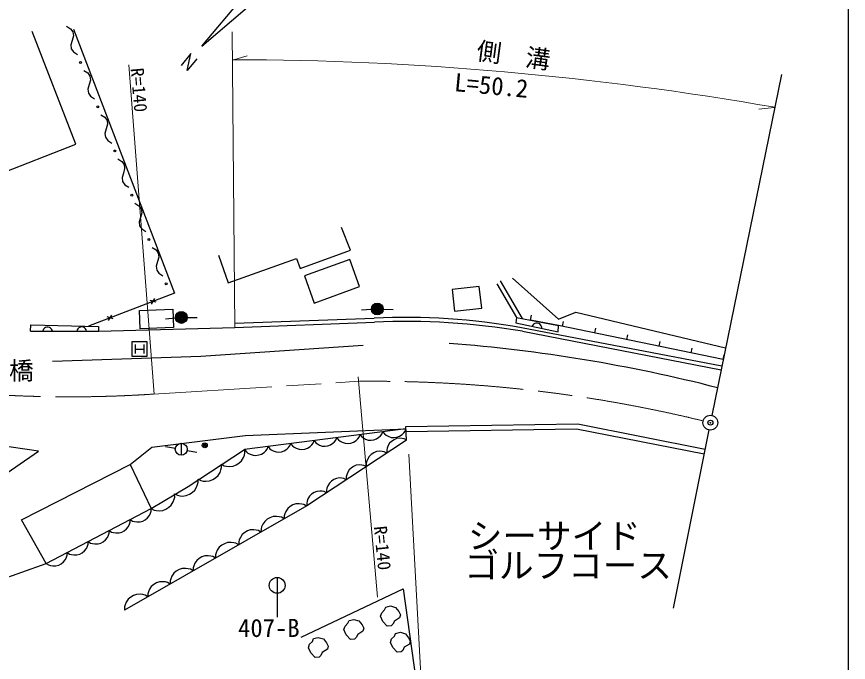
# Model space of a CAD drawing. Units: millimetres, scale not verified. Extents: x 40000 to 680000, y 20000 to 380000.
# Drawn here: x 494826 to 579000, y 253075 to 318415 of the extents above; entities that cross this region are included whole.
import ezdxf
from ezdxf.enums import TextEntityAlignment as Align

# ---------------------------------------------------------------- set-up
doc = ezdxf.new("R2010")
doc.units = ezdxf.units.MM
doc.header["$LTSCALE"] = 1000
doc.header["$PDMODE"] = 32
doc.header["$PDSIZE"] = 500
doc.linetypes.add('CHAIN', pattern=[18.5, 12, -1.5, 3.5, -1.5])
for name, color, linetype, lineweight in [('M-BGD', 7, 'Continuous', 25), ('M-BGD-EXST', 7, 'Continuous', 25), ('M-BMK', 2, 'CHAIN', 13), ('M-BMK-OTRS', 5, 'Continuous', 25), ('M-BMK-SRVR', 3, 'Continuous', 25), ('M-STR-HTXT', 7, 'Continuous', 13), ('M-STR-STR1', 1, 'Continuous', 25), ('M-STR-STRC', 7, 'Continuous', 25), ('M-TTL-BAND', 7, 'Continuous', 25)]:
    doc.layers.add(name, color=color, linetype=linetype, lineweight=lineweight)
doc.layers.add('M-OTRS', color=6, linetype='Continuous')
doc.styles.add('ＭＳ ゴシック', font='')
doc.styles.get('ＭＳ ゴシック').set_extended_font_data('MS Gothic')

msp = doc.modelspace()

# ---------------------------------------------------------------- linework, layer by layer
at = {"layer": 'M-BGD'}
for p, q in [((499882, 317448), (500289, 317194)), ((500809, 305494), (496397, 316918)), ((500289, 317194), (500517, 316870)), ((500517, 316870), (500566, 316477)), ((500564, 317163), (510811, 290442)), ((500436, 316015), (500305, 315553)), ((500566, 316477), (500436, 316015)), ((500305, 315553), (500354, 315160)), ((500354, 315160), (500582, 314837)), ((500582, 314837), (500989, 314582)), ((501612, 312970), (502019, 312716)), ((502019, 312716), (502247, 312392)), ((502247, 312392), (502296, 312000)), ((502165, 311538), (502035, 311076)), ((502296, 312000), (502165, 311538)), ((502035, 311076), (502084, 310683)), ((502084, 310683), (502312, 310359)), ((502312, 310359), (502719, 310105)), ((503342, 308493), (503749, 308238)), ((503749, 308238), (503976, 307915)), ((504025, 307522), (503895, 307060)), ((503976, 307915), (504025, 307522)), ((503895, 307060), (503765, 306598)), ((503765, 306598), (503814, 306205)), ((503814, 306205), (504041, 305882)), ((504041, 305882), (504449, 305627)), ((492174, 302130), (500809, 305494)), ((505071, 304015), (505478, 303761)), ((505478, 303761), (505706, 303437)), ((505755, 303045), (505625, 302583)), ((505706, 303437), (505755, 303045)), ((505625, 302583), (505494, 302121)), ((505494, 302121), (505543, 301728)), ((505543, 301728), (505771, 301404)), ((505771, 301404), (506178, 301150)), ((506801, 299538), (507208, 299283)), ((507208, 299283), (507436, 298960)), ((507436, 298960), (507485, 298567)), ((507354, 298105), (507224, 297643)), ((507485, 298567), (507354, 298105)), ((507224, 297643), (507273, 297250)), ((507273, 297250), (507501, 296927)), ((507501, 296927), (507908, 296672)), ((528619, 294780), (527715, 297064)), ((508531, 295060), (508938, 294806)), ((508938, 294806), (509165, 294482)), ((523523, 292922), (528619, 294780)), ((509214, 294090), (509084, 293628)), ((509165, 294482), (509214, 294090)), ((515264, 294278), (516218, 291491)), ((516218, 291491), (523146, 293951)), ((523146, 293951), (523523, 292922)), ((528543, 293851), (523950, 292194)), ((529538, 291094), (528543, 293851)), ((509084, 293628), (508954, 293166)), ((508954, 293166), (509003, 292773)), ((509003, 292773), (509230, 292449)), ((509230, 292449), (509638, 292195)), ((523950, 292194), (524944, 289438)), ((543427, 291384), (545404, 287983)), ((546027, 287864), (543789, 291673)), ((545019, 291939), (549657, 287802)), ((510811, 290442), (502114, 287098)), ((524944, 289438), (529538, 291094)), ((541652, 291110), (538901, 290814)), ((538901, 290814), (539139, 288604)), ((541889, 288900), (541652, 291110)), ((508942, 289509), (508332, 289703)), ((508475, 289330), (508799, 289883)), ((507252, 288684), (510625, 288802)), ((510625, 288802), (510690, 286958)), ((530727, 288786), (529729, 288720)), ((531925, 288804), (532925, 288767)), ((539139, 288604), (541889, 288900)), ((504593, 287837), (503983, 288031)), ((504127, 287658), (504450, 288211)), ((507316, 286840), (507252, 288684)), ((510899, 287906), (509906, 287786)), ((512094, 287978), (513094, 287978)), ((516894, 287389), (531005, 287919)), ((545404, 287983), (545356, 287429)), ((545404, 287983), (545356, 287429)), ((545404, 287983), (549673, 287163)), ((545404, 287983), (549673, 287163)), ((545404, 287983), (549673, 287163)), ((546825, 287711), (546919, 288202)), ((549657, 287802), (551417, 288501)), ((551417, 288501), (566582, 284902)), ((496229, 286573), (496255, 287232)), ((496255, 287232), (503119, 287075)), ((503119, 287075), (503119, 286604)), ((516898, 286945), (531028, 287514)), ((545356, 287429), (549625, 286536)), ((545356, 287429), (549625, 286536)), ((549673, 287163), (546825, 287711)), ((547065, 287194), (547001, 287085)), ((547065, 287194), (547001, 287085)), ((547144, 287280), (547065, 287194)), ((547144, 287280), (547065, 287194)), ((547262, 287357), (547144, 287280)), ((547262, 287357), (547144, 287280)), ((547373, 287395), (547262, 287357)), ((547373, 287395), (547262, 287357)), ((547498, 287410), (547373, 287395)), ((547498, 287410), (547373, 287395)), ((547655, 287377), (547498, 287410)), ((547655, 287377), (547498, 287410)), ((547764, 287314), (547655, 287377)), ((547764, 287314), (547655, 287377)), ((547850, 287234), (547764, 287314)), ((547850, 287234), (547764, 287314)), ((547927, 287116), (547850, 287234)), ((547927, 287116), (547850, 287234)), ((547965, 287006), (547927, 287116)), ((547965, 287006), (547927, 287116)), ((549625, 286536), (549673, 287163)), ((549625, 286536), (549673, 287163)), ((566341, 283720), (549673, 287163)), ((550084, 287079), (550185, 287568)), ((496229, 286573), (503133, 286604)), ((497495, 286699), (497455, 286579)), ((497554, 286799), (497495, 286699)), ((497654, 286899), (497554, 286799)), ((497753, 286960), (497654, 286899)), ((497873, 287000), (497753, 286960)), ((498033, 287001), (497873, 287000)), ((498153, 286962), (498033, 287001)), ((498254, 286902), (498153, 286962)), ((498354, 286803), (498254, 286902)), ((498415, 286703), (498354, 286803)), ((498455, 286583), (498415, 286703)), ((500946, 286714), (500907, 286594)), ((501006, 286815), (500946, 286714)), ((501105, 286915), (501006, 286815)), ((501205, 286976), (501105, 286915)), ((501325, 287016), (501205, 286976)), ((501485, 287017), (501325, 287016)), ((501605, 286977), (501485, 287017)), ((501705, 286918), (501605, 286977)), ((501806, 286818), (501705, 286918)), ((501866, 286719), (501806, 286818)), ((501907, 286599), (501866, 286719)), ((503133, 286604), (516898, 286945)), ((510690, 286958), (507316, 286840)), ((566206, 283060), (545932, 286927)), ((546010, 286574), (566128, 282675)), ((547980, 286880), (547965, 287006)), ((547980, 286880), (547965, 287006)), ((553336, 286407), (553437, 286896)), ((556587, 285735), (556688, 286225)), ((559838, 285063), (559940, 285553)), ((563090, 284392), (563191, 284881)), ((566341, 283720), (566442, 284210)), ((534218, 276933), (551611, 277203)), ((551611, 277203), (564504, 274657)), ((497045, 274432), (485554, 276156)), ((534228, 276714), (517901, 274600)), ((517947, 276022), (534228, 276714)), ((529491, 275858), (529603, 276115)), ((529603, 276115), (529770, 275905)), ((531658, 276010), (531777, 276164)), ((531777, 276164), (531884, 276410)), ((531884, 276410), (532058, 276191)), ((532058, 276191), (532219, 276066)), ((533589, 275953), (533856, 276133)), ((533856, 276133), (534028, 276300)), ((534028, 276300), (534152, 276462)), ((534152, 276462), (534264, 276718)), ((534278, 275565), (534218, 276933)), ((551502, 276667), (534242, 276392)), ((564398, 274127), (551502, 276667)), ((508509, 274858), (517947, 276022)), ((534278, 275565), (524198, 268913)), ((524706, 275094), (524830, 275255)), ((524830, 275255), (524942, 275511)), ((524942, 275511), (525109, 275301)), ((525109, 275301), (525263, 275182)), ((526832, 275246), (526997, 275406)), ((526997, 275406), (527116, 275561)), ((527116, 275561), (527223, 275807)), ((527223, 275807), (527397, 275587)), ((527397, 275587), (527558, 275463)), ((527558, 275463), (527767, 275345)), ((527767, 275345), (528071, 275239)), ((528363, 275228), (528649, 275265)), ((528649, 275265), (528928, 275350)), ((528928, 275350), (529195, 275530)), ((529195, 275530), (529367, 275697)), ((529367, 275697), (529491, 275858)), ((529770, 275905), (529924, 275785)), ((529924, 275785), (530125, 275672)), ((530125, 275672), (530416, 275571)), ((530416, 275571), (530696, 275561)), ((530696, 275561), (530969, 275596)), ((530969, 275596), (531237, 275677)), ((531237, 275677), (531493, 275849)), ((531493, 275849), (531658, 276010)), ((532219, 276066), (532428, 275948)), ((532428, 275948), (532732, 275842)), ((532779, 275439), (532565, 275240)), ((532732, 275842), (533024, 275832)), ((533019, 275597), (532779, 275439)), ((533286, 275716), (533019, 275597)), ((533024, 275832), (533310, 275869)), ((533606, 275754), (533286, 275716)), ((533310, 275869), (533589, 275953)), ((533845, 275740), (533606, 275754)), ((534045, 275699), (533845, 275740)), ((534297, 275578), (534045, 275699)), ((487657, 267981), (497045, 274432)), ((506303, 273081), (508509, 274858)), ((510890, 274729), (509901, 274876)), ((511484, 275241), (511484, 274041)), ((512072, 274524), (513053, 274328)), ((512174, 270874), (517901, 274600)), ((517901, 274600), (518075, 274380)), ((517929, 274286), (517921, 274613)), ((519873, 274323), (520045, 274490)), ((520045, 274490), (520169, 274652)), ((520169, 274652), (520281, 274908)), ((520281, 274908), (520448, 274698)), ((520448, 274698), (520602, 274579)), ((520602, 274579), (520802, 274465)), ((520802, 274465), (521094, 274364)), ((521647, 274389), (521915, 274470)), ((521915, 274470), (522171, 274642)), ((522171, 274642), (522336, 274803)), ((522336, 274803), (522455, 274958)), ((522455, 274958), (522562, 275203)), ((522562, 275203), (522736, 274984)), ((522736, 274984), (522897, 274860)), ((522897, 274860), (523106, 274741)), ((523106, 274741), (523410, 274636)), ((523410, 274636), (523702, 274625)), ((523702, 274625), (523987, 274662)), ((523987, 274662), (524267, 274746)), ((524267, 274746), (524534, 274926)), ((524534, 274926), (524706, 275094)), ((525263, 275182), (525463, 275069)), ((525463, 275069), (525755, 274967)), ((525755, 274967), (526034, 274957)), ((526034, 274957), (526308, 274993)), ((526308, 274993), (526576, 275074)), ((526576, 275074), (526832, 275246)), ((528071, 275239), (528363, 275228)), ((531574, 274440), (531241, 274400)), ((531823, 274425), (531574, 274440)), ((532031, 274382), (531823, 274425)), ((532323, 274735), (532282, 274536)), ((532282, 274536), (532294, 274256)), ((532404, 274961), (532323, 274735)), ((532565, 275240), (532404, 274961)), ((517582, 273472), (517776, 273793)), ((517776, 273793), (517876, 274055)), ((517876, 274055), (517929, 274286)), ((518075, 274380), (518236, 274256)), ((518236, 274256), (518445, 274138)), ((518445, 274138), (518749, 274032)), ((518749, 274032), (519041, 274021)), ((519041, 274021), (519326, 274058)), ((519326, 274058), (519606, 274143)), ((519606, 274143), (519873, 274323)), ((521094, 274364), (521373, 274354)), ((521373, 274354), (521647, 274389)), ((530322, 273613), (530238, 273378)), ((530490, 273904), (530322, 273613)), ((530712, 274111), (530490, 273904)), ((530963, 274276), (530712, 274111)), ((531241, 274400), (530963, 274276)), ((532294, 274256), (532031, 274382)), ((495332, 267503), (506303, 273081)), ((506303, 273081), (508448, 268638)), ((515508, 272561), (515560, 272793)), ((515560, 272793), (515553, 273119)), ((515553, 273119), (515845, 272972)), ((515845, 272972), (516076, 272919)), ((516076, 272919), (516355, 272897)), ((516355, 272897), (516729, 272934)), ((516729, 272934), (517043, 273066)), ((517043, 273066), (517327, 273245)), ((517327, 273245), (517582, 273472)), ((528689, 272740), (528475, 272541)), ((528930, 272898), (528689, 272740)), ((529196, 273017), (528930, 272898)), ((529516, 273055), (529196, 273017)), ((529756, 273041), (529516, 273055)), ((529955, 273000), (529756, 273041)), ((530207, 272879), (529955, 273000)), ((530238, 273378), (530195, 273170)), ((530195, 273170), (530207, 272879)), ((514959, 271751), (515214, 271978)), ((515214, 271978), (515408, 272299)), ((515408, 272299), (515508, 272561)), ((528233, 272036), (528192, 271837)), ((528314, 272262), (528233, 272036)), ((528475, 272541), (528314, 272262)), ((513040, 270806), (513140, 271067)), ((513140, 271067), (513192, 271299)), ((513192, 271299), (513185, 271625)), ((513185, 271625), (513476, 271478)), ((513476, 271478), (513708, 271426)), ((513708, 271426), (513987, 271403)), ((513987, 271403), (514361, 271440)), ((514361, 271440), (514675, 271572)), ((514675, 271572), (514959, 271751)), ((526472, 271219), (526311, 270940)), ((526686, 271418), (526472, 271219)), ((526926, 271576), (526686, 271418)), ((527193, 271695), (526926, 271576)), ((527513, 271733), (527193, 271695)), ((527752, 271719), (527513, 271733)), ((527952, 271678), (527752, 271719)), ((528204, 271557), (527952, 271678)), ((528192, 271837), (528204, 271557)), ((508448, 268638), (512174, 270874)), ((512307, 270078), (512591, 270258)), ((512591, 270258), (512845, 270484)), ((512845, 270484), (513040, 270806)), ((524923, 270254), (524683, 270096)), ((525190, 270373), (524923, 270254)), ((525510, 270411), (525190, 270373)), ((525749, 270397), (525510, 270411)), ((525949, 270356), (525749, 270397)), ((526201, 270235), (525949, 270356)), ((526230, 270714), (526189, 270515)), ((526189, 270515), (526201, 270235)), ((526311, 270940), (526230, 270714)), ((510671, 269312), (510771, 269574)), ((510771, 269574), (510824, 269805)), ((510824, 269805), (510817, 270132)), ((510817, 270132), (511108, 269985)), ((511108, 269985), (511340, 269932)), ((511340, 269932), (511619, 269909)), ((511619, 269909), (511993, 269947)), ((511993, 269947), (512307, 270078)), ((524227, 269392), (524186, 269193)), ((524308, 269618), (524227, 269392)), ((524469, 269897), (524308, 269618)), ((524683, 270096), (524469, 269897)), ((497816, 263073), (508448, 268638)), ((524198, 268913), (505751, 258372)), ((508431, 268358), (508448, 268638)), ((508448, 268638), (508740, 268491)), ((509624, 268453), (509938, 268585)), ((509938, 268585), (510223, 268764)), ((510223, 268764), (510477, 268991)), ((510477, 268991), (510671, 269312)), ((522262, 268645), (522068, 268355)), ((522507, 268845), (522262, 268645)), ((522778, 269000), (522507, 268845)), ((523074, 269109), (522778, 269000)), ((523422, 269129), (523074, 269109)), ((523680, 269096), (523422, 269129)), ((523893, 269038), (523680, 269096)), ((524158, 268890), (523893, 269038)), ((524186, 269193), (524198, 268913)), ((507846, 267510), (508079, 267686)), ((508079, 267686), (508267, 267947)), ((508267, 267947), (508371, 268164)), ((508371, 268164), (508431, 268358)), ((508740, 268491), (508971, 268438)), ((508971, 268438), (509250, 268416)), ((509250, 268416), (509624, 268453)), ((520467, 267714), (520186, 267553)), ((520775, 267828), (520467, 267714)), ((521137, 267848), (520775, 267828)), ((521405, 267814), (521137, 267848)), ((521626, 267754), (521405, 267814)), ((521900, 267600), (521626, 267754)), ((521907, 267903), (521900, 267600)), ((521965, 268116), (521907, 267903)), ((522068, 268355), (521965, 268116)), ((497816, 263073), (495332, 267503)), ((505953, 266573), (506141, 266834)), ((506141, 266834), (506244, 267051)), ((506244, 267051), (506305, 267245)), ((506305, 267245), (506321, 267525)), ((506321, 267525), (506560, 267379)), ((506560, 267379), (506755, 267318)), ((506755, 267318), (506991, 267280)), ((506991, 267280), (507313, 267286)), ((507313, 267286), (507591, 267377)), ((507591, 267377), (507846, 267510)), ((519730, 267044), (519623, 266796)), ((519931, 267345), (519730, 267044)), ((520186, 267553), (519931, 267345)), ((504118, 265938), (504179, 266133)), ((504179, 266133), (504195, 266412)), ((504195, 266412), (504434, 266266)), ((504434, 266266), (504628, 266205)), ((504628, 266205), (504865, 266167)), ((504865, 266167), (505187, 266173)), ((505187, 266173), (505464, 266264)), ((505464, 266264), (505720, 266397)), ((505720, 266397), (505953, 266573)), ((517660, 266015), (517466, 265725)), ((517905, 266215), (517660, 266015)), ((518176, 266370), (517905, 266215)), ((518473, 266480), (518176, 266370)), ((518821, 266499), (518473, 266480)), ((519079, 266467), (518821, 266499)), ((519292, 266409), (519079, 266467)), ((519556, 266260), (519292, 266409)), ((519563, 266575), (519556, 266260)), ((519623, 266796), (519563, 266575)), ((502052, 265020), (502069, 265299)), ((502069, 265299), (502307, 265153)), ((502307, 265153), (502502, 265092)), ((503061, 265060), (503338, 265151)), ((503338, 265151), (503593, 265284)), ((503593, 265284), (503826, 265460)), ((503826, 265460), (504015, 265722)), ((504015, 265722), (504118, 265938)), ((516173, 265198), (515865, 265084)), ((516535, 265218), (516173, 265198)), ((516803, 265185), (516535, 265218)), ((517024, 265125), (516803, 265185)), ((517305, 265274), (517299, 264970)), ((517363, 265486), (517305, 265274)), ((517466, 265725), (517363, 265486)), ((501467, 264172), (501700, 264348)), ((501700, 264348), (501888, 264609)), ((501888, 264609), (501992, 264825)), ((501992, 264825), (502052, 265020)), ((502502, 265092), (502739, 265054)), ((502739, 265054), (503061, 265060)), ((515129, 264415), (515021, 264167)), ((515329, 264716), (515129, 264415)), ((515584, 264924), (515329, 264716)), ((515865, 265084), (515584, 264924)), ((517299, 264970), (517024, 265125)), ((499573, 263235), (499762, 263496)), ((499762, 263496), (499865, 263712)), ((499865, 263712), (499926, 263907)), ((499926, 263907), (499942, 264186)), ((499942, 264186), (500181, 264040)), ((500181, 264040), (500375, 263980)), ((500375, 263980), (500612, 263941)), ((500612, 263941), (500934, 263947)), ((500934, 263947), (501212, 264038)), ((501212, 264038), (501467, 264172)), ((513303, 263586), (513058, 263386)), ((513574, 263741), (513303, 263586)), ((513871, 263850), (513574, 263741)), ((514219, 263870), (513871, 263850)), ((514477, 263837), (514219, 263870)), ((514690, 263779), (514477, 263837)), ((514954, 263631), (514690, 263779)), ((514961, 263946), (514954, 263631)), ((515021, 264167), (514961, 263946)), ((492770, 261302), (497816, 263073)), ((497816, 263073), (498055, 262927)), ((498055, 262927), (498249, 262867)), ((498249, 262867), (498486, 262828)), ((498486, 262828), (498808, 262834)), ((498808, 262834), (499085, 262925)), ((499085, 262925), (499340, 263059)), ((499340, 263059), (499573, 263235)), ((512703, 262644), (512697, 262341)), ((512761, 262857), (512703, 262644)), ((512865, 263096), (512761, 262857)), ((513058, 263386), (512865, 263096)), ((510527, 261785), (510420, 261537)), ((510728, 262086), (510527, 261785)), ((510982, 262294), (510728, 262086)), ((511264, 262455), (510982, 262294)), ((511572, 262569), (511264, 262455)), ((511933, 262589), (511572, 262569)), ((512201, 262555), (511933, 262589)), ((512422, 262495), (512201, 262555)), ((512697, 262341), (512422, 262495)), ((508702, 260956), (508456, 260756)), ((508972, 261111), (508702, 260956)), ((509269, 261221), (508972, 261111)), ((509617, 261240), (509269, 261221)), ((509875, 261208), (509617, 261240)), ((510088, 261150), (509875, 261208)), ((510353, 261001), (510088, 261150)), ((510359, 261316), (510353, 261001)), ((510420, 261537), (510359, 261316)), ((508160, 260227), (508102, 260015)), ((508263, 260466), (508160, 260227)), ((508456, 260756), (508263, 260466)), ((523608, 255614), (533931, 260509)), ((533931, 260509), (535406, 250154)), ((506126, 259457), (505925, 259155)), ((506381, 259664), (506126, 259457)), ((506662, 259825), (506381, 259664)), ((506970, 259939), (506662, 259825)), ((507332, 259959), (506970, 259939)), ((507600, 259926), (507332, 259959)), ((507821, 259865), (507600, 259926)), ((508095, 259711), (507821, 259865)), ((508102, 260015), (508095, 259711)), ((505758, 258687), (505751, 258372)), ((505818, 258908), (505758, 258687)), ((505925, 259155), (505818, 258908)), ((532059, 258379), (532179, 258659)), ((532179, 258659), (532659, 258779)), ((532659, 258779), (533179, 258619)), ((533179, 258619), (533499, 258219)), ((531659, 257739), (531779, 258099)), ((531899, 257219), (531659, 257739)), ((531779, 258099), (532059, 258379)), ((533579, 257579), (533059, 257259)), ((533499, 258219), (533659, 257899)), ((533659, 257899), (533579, 257579)), ((527950, 256385), (528070, 256745)), ((528070, 256745), (528350, 257025)), ((528350, 257025), (528470, 257305)), ((528470, 257305), (528950, 257425)), ((528950, 257425), (529470, 257265)), ((529470, 257265), (529790, 256865)), ((529790, 256865), (529950, 256545)), ((532339, 256739), (531899, 257219)), ((532739, 256779), (532339, 256739)), ((532899, 256939), (532739, 256779)), ((533059, 257259), (532899, 256939)), ((528190, 255865), (527950, 256385)), ((529350, 255905), (529190, 255585)), ((529870, 256225), (529350, 255905)), ((529950, 256545), (529870, 256225)), ((533060, 255730), (533180, 256010)), ((533180, 256010), (533660, 256130)), ((533660, 256130), (534180, 255970)), ((534180, 255970), (534500, 255570)), ((524478, 254920), (524758, 255200)), ((524758, 255200), (524878, 255480)), ((524878, 255480), (525358, 255600)), ((525358, 255600), (525878, 255440)), ((525878, 255440), (526198, 255040)), ((528630, 255385), (528190, 255865)), ((529030, 255425), (528630, 255385)), ((529190, 255585), (529030, 255425)), ((532660, 255090), (532780, 255450)), ((532900, 254570), (532660, 255090)), ((532780, 255450), (533060, 255730)), ((534500, 255570), (534660, 255250)), ((534660, 255250), (534580, 254930)), ((524358, 254560), (524478, 254920)), ((524598, 254040), (524358, 254560)), ((526278, 254400), (525758, 254080)), ((526198, 255040), (526358, 254720)), ((526358, 254720), (526278, 254400)), ((533340, 254090), (532900, 254570)), ((533900, 254290), (533740, 254130)), ((534060, 254610), (533900, 254290)), ((534580, 254930), (534060, 254610)), ((525038, 253560), (524598, 254040)), ((525438, 253600), (525038, 253560)), ((525598, 253760), (525438, 253600)), ((525758, 254080), (525598, 253760)), ((533740, 254130), (533340, 254090))]:
    msp.add_line(p, q, dxfattribs=at)
for centre, radius in [((501300, 313776), 96), ((503030, 309299), 96), ((504760, 304821), 96), ((506490, 300344), 96), ((508219, 295866), 96), ((509949, 291389), 96), ((531326, 288826), 600), ((531326, 288826), 528), ((531326, 288826), 456), ((531326, 288826), 384), ((531326, 288826), 312), ((531326, 288826), 240), ((531326, 288826), 168), ((531326, 288826), 96), ((531326, 288826), 24), ((511494, 287978), 600), ((511494, 287978), 528), ((511494, 287978), 456), ((511494, 287978), 384), ((511494, 287978), 312), ((511494, 287978), 240), ((511494, 287978), 168), ((511494, 287978), 96), ((511494, 287978), 24), ((511484, 274641), 600)]:
    msp.add_circle(centre, radius, dxfattribs=at)
for centre, radius, start, end in [((534032, 220656), 67330, 79.82019, 92.57657), ((534139, 217208), 70374, 80.28805, 92.53314)]:
    msp.add_arc(centre, radius, start, end, dxfattribs=at)
at = {"layer": 'M-BGD-EXST'}
for p, q in [((506505, 284030), (506505, 285530)), ((506505, 285530), (508005, 285530)), ((508005, 285530), (508005, 284030)), ((506805, 285230), (506805, 284330)), ((506805, 284780), (507705, 284780)), ((507705, 285230), (507705, 284330)), ((508005, 284030), (506505, 284030))]:
    msp.add_line(p, q, dxfattribs=at)
at = {"layer": 'M-BMK'}
msp.add_line((508668, 280221), (529470, 281512), dxfattribs=at)
for centre, radius, start, end in [((500197, 409036), 129094, 261.14899, 273.76273), ((530895, 140393), 141126, 76.30428, 90.57858)]:
    msp.add_arc(centre, radius, start, end, dxfattribs=at)
at = {"layer": 'M-BMK-OTRS'}
for p, q in [((572221, 312549), (565187, 278062)), ((564890, 276592), (561286, 258555))]:
    msp.add_line(p, q, dxfattribs=at)
at = {"layer": 'M-BMK-SRVR'}
for p, q in [((513565, 315429), (529635, 334580)), ((513565, 315429), (518188, 319382)), ((512452, 314670), (511462, 313478)), ((512071, 312969), (512452, 314670)), ((513063, 314152), (512071, 312969))]:
    msp.add_line(p, q, dxfattribs=at)
for radius in [750, 30]:
    msp.add_circle((565037, 277327), radius, dxfattribs=at)
at = {"layer": 'M-OTRS'}
msp.add_point((565037, 277327), dxfattribs=at)
at = {"layer": 'M-STR-HTXT'}
for p, q in [((516898, 286945), (516650, 316894)), ((516676, 314022), (518173, 314451)), ((506170, 313523), (508742, 280226)), ((571491, 309211), (569940, 309067)), ((529381, 281976), (531338, 259667)), ((536461, 238166), (534534, 274143))]:
    msp.add_line(p, q, dxfattribs=at)
msp.add_arc((516092, -7241), 321302, 80.06143, 89.89629, dxfattribs=at)
at = {"layer": 'M-STR-STRC'}
for p, q in [((529882, 285137), (513469, 284033)), ((513469, 284033), (498454, 283518)), ((521186, 261662), (521186, 257662))]:
    msp.add_line(p, q, dxfattribs=at)
for centre, radius in [((513864, 275031), 250), ((513864, 275031), 150), ((513864, 275031), 50), ((521186, 260862), 800)]:
    msp.add_circle(centre, radius, dxfattribs=at)
msp.add_arc((526649, 128459), 157338, 75.60757, 85.63981, dxfattribs=at)
at = {"layer": 'M-TTL-BAND'}
msp.add_line((579000, 20000), (579000, 370000), dxfattribs=at)

# ---------------------------------------------------------------- texts
at = {"layer": 'M-BGD', "style": 'ＭＳ ゴシック'}
for s, p in [('シーサイド', (540489, 263824)), ('ゴルフコース', (540144, 260834))]:
    msp.add_text(s, height=2566, dxfattribs=at).set_placement(p, align=Align.BOTTOM_LEFT)
at = {"layer": 'M-STR-HTXT', "style": 'ＭＳ ゴシック'}
for s, height, rotation, p in [('側\u3000溝', 1833, 352.3, (541203, 313557)), ('R=140', 1320, 275, (505967, 313138)), ('L=50.2', 1833, 354.7, (539009, 310335)), ('R=140', 1320, 275.7, (530580, 266776))]:
    msp.add_text(s, height=height, rotation=rotation, dxfattribs=at).set_placement(p, align=Align.BOTTOM_LEFT)
at = {"layer": 'M-STR-STR1', "style": 'ＭＳ ゴシック'}
msp.add_text('向井原下橋', height=1833, dxfattribs=at).set_placement((484054, 281133), align=Align.BOTTOM_LEFT)
at = {"layer": 'M-STR-STRC', "style": 'ＭＳ ゴシック'}
msp.add_text('407-B', height=1833, dxfattribs=at).set_placement((517232, 255090), align=Align.BOTTOM_LEFT)

doc.saveas('drawing.dxf')
